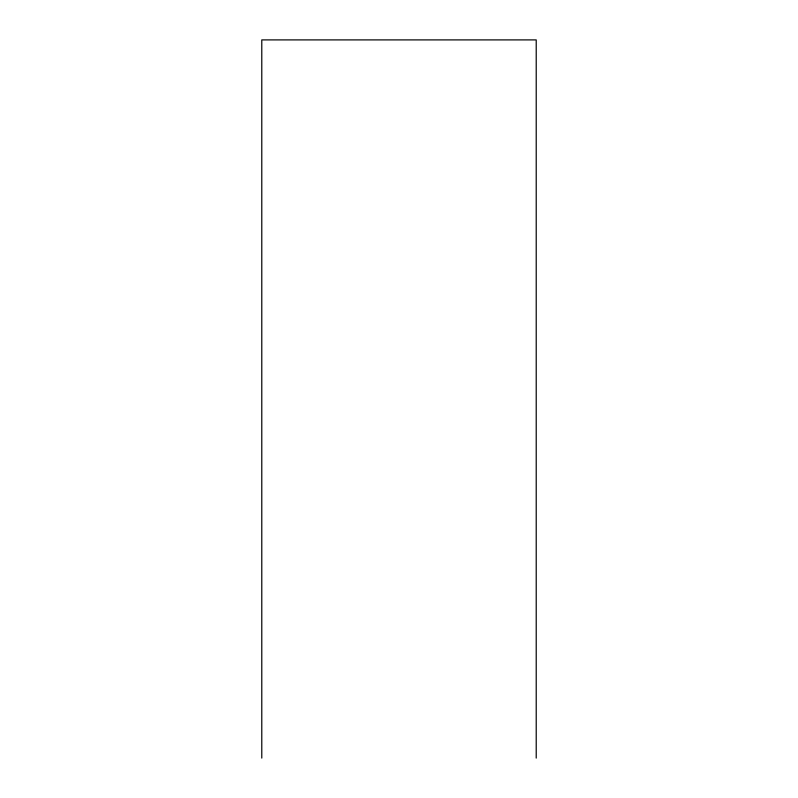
<?xml version="1.0" encoding="UTF-8"?>
<svg xmlns="http://www.w3.org/2000/svg" width="798" height="798" viewBox="0 0 798 798"><rect width="100%" height="100%" fill="white"/><g stroke="black" fill="none" stroke-linecap="round" stroke-linejoin="round"><path stroke-width="1.2" d="M536.216 758.1L536.216 39.9L261.784 39.9L261.784 758.1"/></g></svg>
